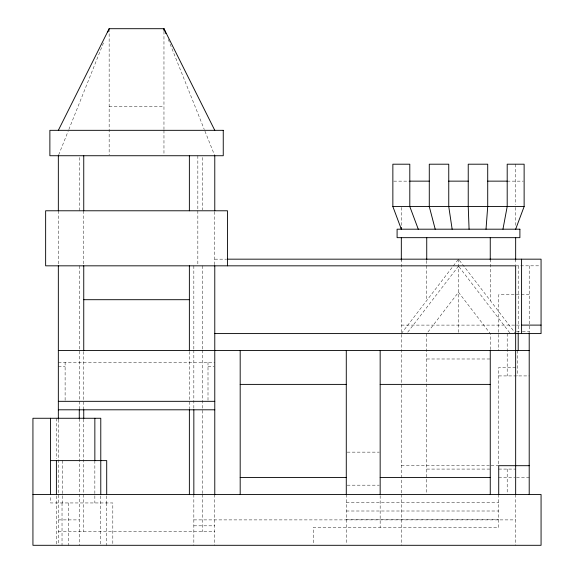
<?xml version="1.0" encoding="UTF-8"?>
<svg xmlns="http://www.w3.org/2000/svg" width="574" height="574" viewBox="0 0 574 574"><rect width="100%" height="100%" fill="white"/><g stroke="black" fill="none" stroke-linecap="round" stroke-linejoin="round"><path stroke-width="0.43" stroke-dasharray="2.87 2.15" d="M58.67 154.915L68.177 131.145M68.837 129.502L103.865 41.916M401.326 333.58L458.497 259.168L515.66 333.58M407.762 332.159L458.497 266.114M109.153 106.298L163.963 106.298M393.75 181.14L408.91 181.14M507.194 181.14L523.237 181.14M214.776 259.168L226.637 259.168M515.66 265.827L540.22 265.827M529.206 294.62L498.72 294.62L498.72 350.513M401.326 325.106L515.66 325.106M516.507 325.106L520.037 325.106M516.507 331.772L521.587 331.772M522.433 331.772L529.206 331.772M426.733 358.987L490.253 358.987M58.34 362.251L214.776 362.251M58.34 366.312L65.113 366.312M208.003 366.312L213.93 366.312M515.66 367.453L498.72 367.453L498.72 465.069M498.72 375.92L529.206 375.92M347.177 452.14L379.263 452.14M401.326 465.693L489.364 465.693M491.1 465.693L498.72 465.693M426.733 469.08L490.253 469.08M498.72 469.08L515.66 469.08M498.72 477.546L514.77 477.546M516.507 477.546L529.206 477.546M347.177 485.174L379.263 485.174M346.28 502.745L498.72 502.745M346.28 511.004L498.72 511.004M346.28 519.255L498.72 519.255M58.34 519.893L79.277 519.893M193.84 519.893L515.66 519.893M193.84 525.82L214.776 525.82M58.34 531.746L214.776 531.746M459.042 266.824L510.322 333.58M168.261 39.441L204.287 129.502M204.947 131.145L214.776 155.733M529.206 265.827L529.206 331.887M518.2 265.827L518.2 331.887M517.353 350.513L517.353 375.92M515.66 164.2L515.66 204.782M515.66 207.415L515.66 225.711M515.66 259.168L515.66 264.514M515.66 494.487L515.66 545.3M507.194 333.58L507.194 375.92M507.194 469.08L507.194 494.487M498.72 494.487L498.72 527.513L313.253 527.513L313.253 543.521M490.253 259.168L490.253 300.503M490.253 349.623L490.253 333.58L458.497 292.238L426.733 333.58L426.733 493.611M458.497 259.168L458.497 333.58M426.733 260.675L426.733 300.503M401.326 207.415L401.326 225.711M401.326 259.168L401.326 493.597M401.326 494.487L401.326 545.3M380.16 495.656L380.16 527.513M346.28 494.487L346.28 543.521M214.776 211.67L214.776 265.827M214.776 494.487L214.776 545.3M208.003 362.251L208.003 401.326M202.313 157.506L202.313 209.89M202.313 265.827L202.313 349.222M202.313 350.118L202.313 493.59M202.313 494.487L202.313 531.746M197.843 155.733L197.843 209.89M197.843 210.78L197.843 265.827M193.84 265.827L193.84 349.222M193.84 350.118L193.84 409.298M193.84 494.487L193.84 545.3M189.37 351.525L189.37 408.71M163.963 31.376L163.963 129.437M163.963 130.327L163.963 154.858M112.813 543.535L112.813 502.953L50.469 502.953L50.469 495.9M109.153 28.7L109.153 154.858M106.707 495.9L106.707 502.953M106.405 502.953L106.405 545.3M100.78 495.9L100.78 545.3M94.853 460.613L94.853 502.953M83.747 210.78L83.747 264.937M83.747 351.525L83.747 409.298M83.747 419.164L83.747 493.597M83.747 494.487L83.747 531.746M79.277 157.506L79.277 210.78M79.277 265.827L79.277 409.298M79.277 418.711L79.277 545.3M68.428 502.953L68.428 545.3M65.113 362.251L65.113 400.451M62.329 460.613L62.329 502.953M62.028 502.953L62.028 545.3M58.34 210.78L58.34 264.937M58.34 419.601L58.34 545.3M56.395 418.267L56.395 458.848M56.395 495.9L56.395 545.3"/><path stroke-width="0.86" d="M486.02 229.191L487.713 206.547L487.713 164.2L468.233 164.2L468.233 206.547L469.08 229.191M502.953 229.191L507.194 206.547L507.194 164.2L524.127 164.2L524.127 206.547L515.66 229.191M107.833 32.008L109.153 28.7L163.963 28.7L214.776 130.327M58.34 130.327L109.153 28.7M409.8 181.14L429.28 181.14M448.753 181.14L468.233 181.14M487.713 181.14L507.194 181.14M418.267 229.191L409.8 206.547L409.8 164.2L392.86 164.2L392.86 206.547L524.127 206.547M227.483 259.168L541.067 259.168L541.067 333.58L214.776 333.58M83.747 299.7L189.37 299.7M521.795 325.106L541.067 325.106M58.34 350.513L529.206 350.513M240.183 384.393L346.28 384.393M380.16 384.393L490.253 384.393M58.34 401.326L214.776 401.326M58.34 409.8L214.776 409.8M50.469 460.613L106.707 460.613L106.707 494.135M529.206 465.693L498.72 465.693L498.72 494.487M240.183 477.546L346.28 477.546M380.16 477.546L490.253 477.546M32.933 494.487L541.067 494.487L541.067 545.3L32.933 545.3L32.933 418.267L100.78 418.267L100.78 494.135M165.951 33.658L163.963 28.7L163.963 30.487M392.86 206.547L401.326 229.191L401.326 227.448M435.207 229.191L429.28 206.547L429.28 164.2L448.753 164.2L448.753 206.547L452.14 229.191M529.206 332.769L529.206 494.487M521.587 259.168L521.587 333.58M518.2 332.769L518.2 350.513M515.66 237.665L515.66 259.972M515.66 494.487L515.66 265.827L45.64 265.827L45.64 210.78L227.483 210.78L227.483 265.827M490.253 237.665L490.253 259.792M490.253 350.513L490.253 494.487M426.733 237.665L426.733 259.792M401.326 237.665L401.326 260.072M380.16 350.513L380.16 494.487M346.28 350.513L346.28 494.487M240.183 350.513L240.183 494.487M214.776 155.733L214.776 210.78M214.776 265.827L214.776 494.831M193.84 409.8L193.84 494.487M189.37 155.733L189.37 210.78M189.37 265.827L189.37 350.635M189.37 409.606L189.37 494.487M94.853 418.267L94.853 460.613M83.747 155.733L83.747 210.78M83.747 265.827L83.747 350.635M83.747 409.606L83.747 418.539M79.277 409.8L79.277 418.747M58.34 155.733L58.34 210.78M58.34 265.827L58.34 419.164M56.395 460.613L56.395 494.135M50.469 418.267L50.469 494.135M223.25 130.327L49.873 130.327L49.873 155.733L223.25 155.733L223.25 130.327M519.893 229.191L397.093 229.191L397.093 237.665L519.893 237.665L519.893 229.191"/></g></svg>
